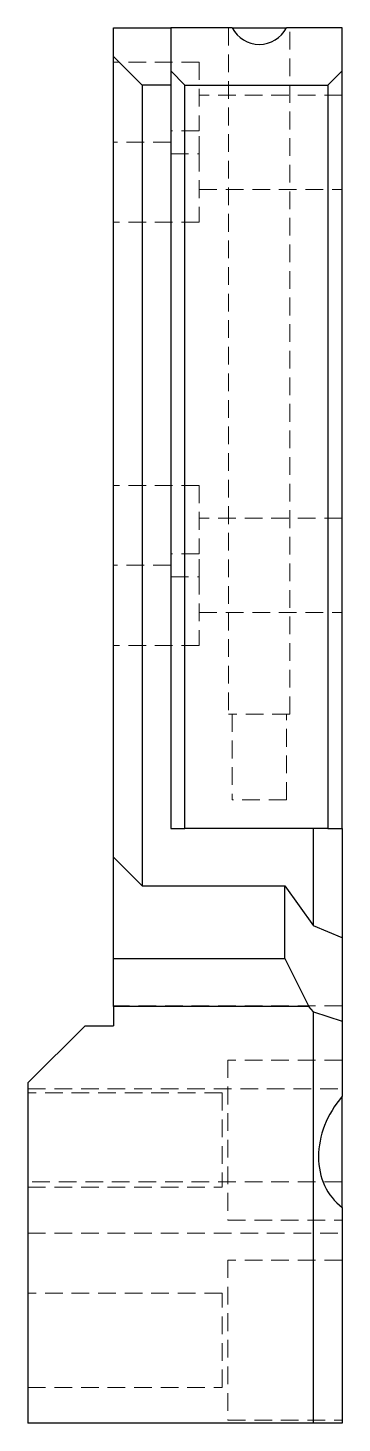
# Model space of a CAD drawing. Header units: millimetres. Extents: x 67 to 234, y 5 to 169.
# Drawn here: x 211.7 to 234.3, y 7 to 107 of the extents above.
import ezdxf

# ---------------------------------------------------------------- set-up
doc = ezdxf.new("R2010")
doc.units = ezdxf.units.MM
doc.linetypes.add('HIDDEN', pattern=[1.905, 1.27, -0.635])

msp = doc.modelspace()

# ---------------------------------------------------------------- linework, layer by layer
at = {"color": 7, "linetype": 'Continuous', "lineweight": 25}
for p, q in [((217.88, 107), (221.98, 107)), ((217.88, 104.95), (217.88, 107)), ((221.98, 107), (221.98, 103.93)), ((226.38, 107), (221.98, 107)), ((226.38, 107), (230.28, 107)), ((234.27, 107), (230.28, 107)), ((234.27, 103.93), (234.27, 107)), ((217.88, 104.95), (219.93, 102.9)), ((217.88, 47.57), (217.88, 104.95)), ((221.98, 103.93), (223, 102.9)), ((221.98, 103.93), (221.98, 49.62)), ((233.25, 102.9), (234.27, 103.93)), ((234.27, 49.62), (234.27, 103.93)), ((219.93, 102.9), (219.93, 45.52)), ((221.98, 102.9), (219.93, 102.9)), ((223, 102.9), (233.25, 102.9)), ((223, 49.62), (223, 102.9)), ((233.25, 102.9), (233.25, 49.62)), ((221.98, 49.62), (223, 49.62)), ((233.25, 49.62), (223, 49.62)), ((232.22, 42.63), (232.22, 49.62)), ((233.25, 49.62), (234.27, 49.62)), ((234.27, 49.62), (234.27, 41.78)), ((219.93, 45.52), (217.88, 47.57)), ((217.88, 40.31), (217.88, 47.57)), ((219.93, 45.52), (230.17, 45.52)), ((230.17, 45.52), (232.22, 42.63)), ((230.17, 40.31), (230.17, 45.52)), ((234.27, 41.78), (232.22, 42.63)), ((234.27, 41.78), (234.27, 35.82)), ((217.88, 36.86), (217.88, 40.31)), ((217.88, 40.31), (230.17, 40.31)), ((230.17, 40.31), (231.89, 36.86)), ((231.89, 36.86), (217.88, 36.86)), ((217.88, 36.86), (217.88, 35.48)), ((232.22, 36.48), (231.89, 36.86)), ((232.22, 36.48), (234.27, 35.82)), ((232.22, 7), (232.22, 36.48)), ((215.83, 35.48), (211.73, 31.39)), ((215.83, 35.48), (217.88, 35.48)), ((234.27, 35.82), (234.27, 30.42)), ((211.73, 31.39), (211.73, 7)), ((234.27, 22.46), (234.27, 30.42)), ((234.27, 22.46), (234.27, 7)), ((232.22, 7), (211.73, 7)), ((234.27, 7), (232.22, 7))]:
    msp.add_line(p, q, dxfattribs=at)
at = {"color": 7, "linetype": 'HIDDEN', "lineweight": 18}
for p, q in [((226.12, 107), (226.12, 57.82)), ((230.53, 57.82), (230.53, 107)), ((224.02, 104.54), (217.88, 104.54)), ((224.02, 104.54), (224.02, 99.63)), ((234.27, 102.18), (224.02, 102.18)), ((224.02, 99.63), (221.98, 99.63)), ((224.02, 97.98), (224.02, 99.63)), ((221.98, 98.8), (217.88, 98.8)), ((221.98, 97.98), (224.02, 97.98)), ((224.02, 97.98), (224.02, 93.07)), ((224.02, 95.42), (234.27, 95.42)), ((224.02, 93.07), (217.88, 93.07)), ((224.02, 74.21), (217.88, 74.21)), ((224.02, 74.21), (224.02, 69.3)), ((234.27, 71.86), (224.02, 71.86)), ((224.02, 69.3), (221.98, 69.3)), ((224.02, 67.65), (224.02, 69.3)), ((221.98, 68.48), (217.88, 68.48)), ((221.98, 67.65), (224.02, 67.65)), ((224.02, 67.65), (224.02, 62.74)), ((224.02, 65.09), (234.27, 65.09)), ((224.02, 62.74), (217.88, 62.74)), ((230.53, 57.82), (226.12, 57.82)), ((226.38, 57.82), (226.38, 51.67)), ((230.28, 51.67), (230.28, 57.82)), ((230.28, 51.67), (226.38, 51.67)), ((234.27, 36.9), (217.88, 36.9)), ((226.07, 33.02), (226.07, 21.55)), ((234.27, 33.02), (226.07, 33.02)), ((211.73, 30.96), (234.27, 30.96)), ((225.66, 30.67), (211.73, 30.67)), ((225.66, 30.67), (225.66, 23.91)), ((234.27, 24.3), (211.73, 24.3)), ((211.73, 23.91), (225.66, 23.91)), ((226.07, 21.55), (234.27, 21.55)), ((211.73, 20.61), (234.27, 20.61)), ((226.07, 18.68), (226.07, 7.2)), ((234.27, 18.68), (226.07, 18.68)), ((225.66, 16.32), (211.73, 16.32)), ((225.66, 9.56), (225.66, 16.32)), ((211.73, 9.56), (225.66, 9.56)), ((226.07, 7.2), (234.27, 7.2))]:
    msp.add_line(p, q, dxfattribs=at)
at = {"color": 7, "linetype": 'Continuous', "lineweight": 25}
msp.add_arc((228.33, 108.02), 2.2, 207.7177, 332.2823, dxfattribs=at)
msp.add_ellipse((238.31, 27.29), major_axis=(4.46, 4.46), ratio=0.80842, start_param=1.67291, end_param=3.25057, dxfattribs=at)

doc.saveas('drawing.dxf')
